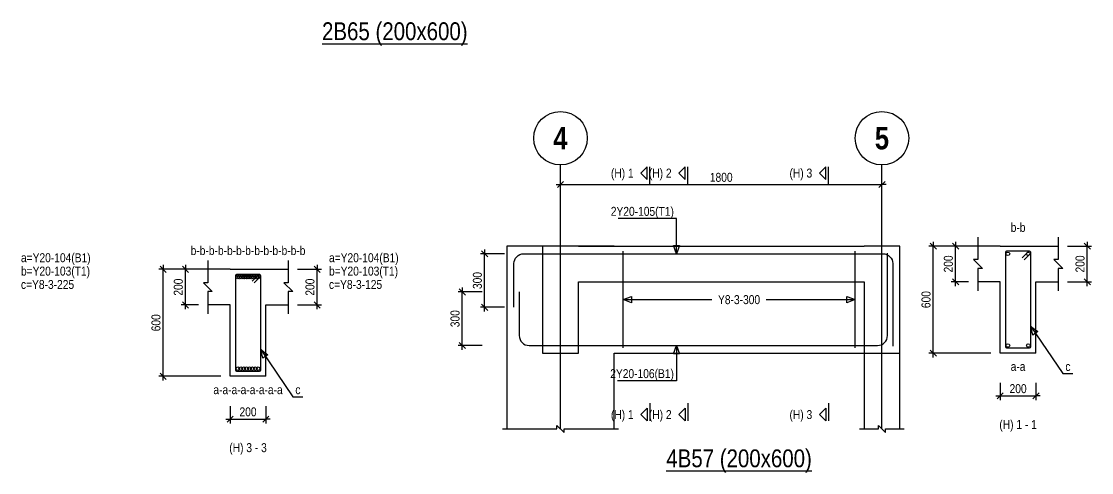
# Model space of a CAD drawing. Extents: x 0 to 206258, y -403073 to 0.
# Drawn here: x 27627 to 39613, y -374994 to -369934 of the extents above; entities that cross this region are included whole.
import ezdxf
from ezdxf.enums import TextEntityAlignment as Align
from ezdxf.lldxf.tags import DXFTag

# ---------------------------------------------------------------- set-up
doc = ezdxf.new("R2010")
doc.units = 0
doc.header["$LTSCALE"] = 1000
for name, color, linetype in [('Axis Circle(Dir 2)', 150, 'Continuous'), ('Axis Label(Dir 1)', 7, 'Continuous'), ('Axis Line(Dir 2)', 150, 'CENTER2'), ('Break Line', 5, 'Continuous'), ('Dimension Line', 5, 'Continuous'), ('Front Elevation Line', 40, 'Continuous'), ('Leader Line', 5, 'Continuous'), ('Link Line', 3, 'Continuous'), ('Rebar Label', 6, 'Continuous'), ('Rebar Line', 7, 'Continuous'), ('Section Label', 1, 'Continuous'), ('Section Line', 1, 'Continuous'), ('Top Rebar Label', 6, 'Continuous'), ('Top Rebar Line', 7, 'Continuous')]:
    doc.layers.add(name, color=color, linetype=linetype)
for name, color, linetype, true_color in [('Back Elevation Line', 191, 'HIDDEN2', 0xd4aaff), ('Beam Label(D)', 94, 'Continuous', 0x008100), ('Beam Line(D)', 112, 'Continuous', 0x00bd5e), ('Link Label', 94, 'Continuous', 0x008100)]:
    doc.layers.add(name, color=color, linetype=linetype, true_color=true_color)
doc.styles.add('Axis Label(Dir 1)', font='ARIALNB.TTF', dxfattribs={"height": 250})
doc.styles.add('Beam Label(D)', font='ARIALN.TTF', dxfattribs={"height": 200})
doc.styles.add('Dimension Text', font='ARIALN.TTF', dxfattribs={"height": 100})
doc.styles.add('Link Label', font='ARIALN.TTF', dxfattribs={"height": 100})
doc.styles.add('Rebar Label', font='ARIALN.TTF', dxfattribs={"height": 100})
doc.styles.add('Section Label', font='ARIALN.TTF', dxfattribs={"height": 100})
doc.styles.add('Top Rebar Label', font='ARIALN.TTF', dxfattribs={"height": 100})
tags = doc.linetypes.add('CENTER2', pattern=[1.125, 0.75, -0.125, 0.125, -0.125]).pattern_tags.tags
tags[10:11] = [DXFTag(74, 4), DXFTag(75, 0), DXFTag(340, '0'), DXFTag(46, 0.0), DXFTag(50, 0.0), DXFTag(44, 0.0), DXFTag(45, 0.0)]
tags[8:9] = [DXFTag(74, 4), DXFTag(75, 0), DXFTag(340, '0'), DXFTag(46, 0.0), DXFTag(50, 0.0), DXFTag(44, 0.0), DXFTag(45, 0.0)]
tags[6:7] = [DXFTag(74, 4), DXFTag(75, 0), DXFTag(340, '0'), DXFTag(46, 0.0), DXFTag(50, 0.0), DXFTag(44, 0.0), DXFTag(45, 0.0)]
tags[4:5] = [DXFTag(74, 4), DXFTag(75, 0), DXFTag(340, '0'), DXFTag(46, 0.0), DXFTag(50, 0.0), DXFTag(44, 0.0), DXFTag(45, 0.0)]
tags = doc.linetypes.add('HIDDEN2', pattern=[0.1875, 0.125, -0.0625]).pattern_tags.tags
tags[6:7] = [DXFTag(74, 4), DXFTag(75, 0), DXFTag(340, '0'), DXFTag(46, 0.0), DXFTag(50, 0.0), DXFTag(44, 0.0), DXFTag(45, 0.0)]
tags[4:5] = [DXFTag(74, 4), DXFTag(75, 0), DXFTag(340, '0'), DXFTag(46, 0.0), DXFTag(50, 0.0), DXFTag(44, 0.0), DXFTag(45, 0.0)]
doc.dimstyles.new('BEAM', dxfattribs={"dimtxt": 100, "dimasz": 30, "dimexe": 48.3, "dimexo": 103.5, "dimgap": 30, "dimtad": 1, "dimtoh": 1, "dimdec": 1, "dimlfac": 0.5, "dimdsep": 46, "dimtxsty": 'Dimension Text', "dimblk": 'PCDIM_TICK', "dimcen": 0.09, "dimclrd": 5, "dimclre": 5, "dimclrt": 5, "dimadec": 1, "dimazin": 0, "dimtp": 1, "dimtm": 1, "dimtfac": 1, "dimtdec": 4, "dimtofl": 0, "dimtmove": 0, "dimatfit": 3, "dimfxl": 1, "dimtolj": 1, "dimtzin": 0, "dimarcsym": 0})

# ---------------------------------------------------------------- blocks, each defined once
blk = doc.blocks.new('PCDIM_TICK')
at = {"layer": 'Dimension Line', "color": 0, "transparency": 33554687}
for p, q in [((1.15, 1.15), (-1.15, -1.15)), ((1.61, 0), (0, 0))]:
    blk.add_line(p, q, dxfattribs=at)
blk = doc.blocks.new('*U4363')
at = {"layer": 'Dimension Line', "color": 5, "true_color": 0x0000ff, "transparency": 16777216}
for p, q in [((30719, -372714), (30988, -372714)), ((30940, -373114), (30940, -372714)), ((30719, -373114), (30988, -373114))]:
    blk.add_line(p, q, dxfattribs=at)
at = {"layer": 'Dimension Line', "color": 5, "true_color": 0x0000ff, "transparency": 16777216, "xscale": 30, "yscale": 30}
for p, rotation in [((30940, -372714), 89.99999999999447), ((30940, -373114), 269.9999999999834)]:
    blk.add_blockref('PCDIM_TICK', p, dxfattribs=dict(at, rotation=rotation))
at = {"layer": 'Dimension Line', "color": 5, "true_color": 0x0000ff, "transparency": 16777216, "insert": (30910, -372914), "char_height": 100, "width": 182.77, "attachment_point": 8, "rotation": 90, "style": 'Dimension Text'}
blk.add_mtext('200', dxfattribs=at)
blk = doc.blocks.new('*U4364')
at = {"layer": 'Dimension Line', "color": 5, "true_color": 0x0000ff, "transparency": 16777216}
for p, q in [((29612, -372714), (29417, -372714)), ((29465, -373114), (29465, -372714)), ((29612, -373114), (29417, -373114))]:
    blk.add_line(p, q, dxfattribs=at)
at = {"layer": 'Dimension Line', "color": 5, "true_color": 0x0000ff, "transparency": 16777216, "xscale": 30, "yscale": 30}
for p, rotation in [((29465, -372714), 89.99999999999447), ((29465, -373114), 269.9999999999834)]:
    blk.add_blockref('PCDIM_TICK', p, dxfattribs=dict(at, rotation=rotation))
at = {"layer": 'Dimension Line', "color": 5, "true_color": 0x0000ff, "transparency": 16777216, "insert": (29435, -372914), "char_height": 100, "width": 182.77, "attachment_point": 8, "rotation": 90, "style": 'Dimension Text'}
blk.add_mtext('200', dxfattribs=at)
blk = doc.blocks.new('*U4365')
at = {"layer": 'Dimension Line', "color": 5, "true_color": 0x0000ff, "transparency": 16777216}
for p, q in [((29862, -372714), (29167, -372714)), ((29215, -373914), (29215, -372714)), ((29862, -373914), (29167, -373914))]:
    blk.add_line(p, q, dxfattribs=at)
at = {"layer": 'Dimension Line', "color": 5, "true_color": 0x0000ff, "transparency": 16777216, "xscale": 30, "yscale": 30}
for p, rotation in [((29215, -372714), 89.99999999999447), ((29215, -373914), 269.9999999999834)]:
    blk.add_blockref('PCDIM_TICK', p, dxfattribs=dict(at, rotation=rotation))
at = {"layer": 'Dimension Line', "color": 5, "true_color": 0x0000ff, "transparency": 16777216, "insert": (29185, -373314), "char_height": 100, "width": 181.97, "attachment_point": 8, "rotation": 90, "style": 'Dimension Text'}
blk.add_mtext('600', dxfattribs=at)
blk = doc.blocks.new('*U4366')
at = {"layer": 'Dimension Line', "color": 5, "true_color": 0x0000ff, "transparency": 16777216}
for p, q in [((29965, -374248), (29965, -374443)), ((30365, -374248), (30365, -374443)), ((29965, -374394), (30365, -374394))]:
    blk.add_line(p, q, dxfattribs=at)
at = {"layer": 'Dimension Line', "color": 5, "true_color": 0x0000ff, "transparency": 16777216, "xscale": 30, "yscale": 30, "rotation": 180.0000000000004}
blk.add_blockref('PCDIM_TICK', (29965, -374394), dxfattribs=at)
at = {"layer": 'Dimension Line', "color": 5, "true_color": 0x0000ff, "transparency": 16777216, "xscale": 30, "yscale": 30}
blk.add_blockref('PCDIM_TICK', (30365, -374394), dxfattribs=at)
at = {"layer": 'Dimension Line', "color": 5, "true_color": 0x0000ff, "transparency": 16777216, "insert": (30165, -374364), "char_height": 100, "width": 182.77, "attachment_point": 8, "style": 'Dimension Text'}
blk.add_mtext('200', dxfattribs=at)
blk = doc.blocks.new('*U4367')
at = {"layer": 'Dimension Line', "color": 5, "true_color": 0x0000ff, "transparency": 16777216}
for p, q in [((33039, -372540), (32767, -372540)), ((32815, -373140), (32815, -372540)), ((33039, -373140), (32767, -373140))]:
    blk.add_line(p, q, dxfattribs=at)
at = {"layer": 'Dimension Line', "color": 5, "true_color": 0x0000ff, "transparency": 16777216, "xscale": 30, "yscale": 30}
for p, rotation in [((32815, -372540), 89.99999999999447), ((32815, -373140), 269.9999999999834)]:
    blk.add_blockref('PCDIM_TICK', p, dxfattribs=dict(at, rotation=rotation))
at = {"layer": 'Dimension Line', "color": 5, "true_color": 0x0000ff, "transparency": 16777216, "insert": (32785, -372840), "char_height": 100, "width": 181.5, "attachment_point": 8, "rotation": 90, "style": 'Dimension Text'}
blk.add_mtext('300', dxfattribs=at)
blk = doc.blocks.new('*U4368')
at = {"layer": 'Dimension Line', "color": 5, "true_color": 0x0000ff, "transparency": 16777216}
for p, q in [((32789, -372968), (32517, -372968)), ((32565, -373568), (32565, -372968)), ((32789, -373568), (32517, -373568))]:
    blk.add_line(p, q, dxfattribs=at)
at = {"layer": 'Dimension Line', "color": 5, "true_color": 0x0000ff, "transparency": 16777216, "xscale": 30, "yscale": 30}
for p, rotation in [((32565, -372968), 89.99999999999447), ((32565, -373568), 269.9999999999834)]:
    blk.add_blockref('PCDIM_TICK', p, dxfattribs=dict(at, rotation=rotation))
at = {"layer": 'Dimension Line', "color": 5, "true_color": 0x0000ff, "transparency": 16777216, "insert": (32535, -373268), "char_height": 100, "width": 181.5, "attachment_point": 8, "rotation": 90, "style": 'Dimension Text'}
blk.add_mtext('300', dxfattribs=at)
blk = doc.blocks.new('*U4369')
at = {"layer": 'Dimension Line', "color": 5, "true_color": 0x0000ff, "transparency": 16777216}
for p, q in [((33665, -371911), (33665, -371716)), ((33665, -371764), (37265, -371764)), ((37265, -371911), (37265, -371716))]:
    blk.add_line(p, q, dxfattribs=at)
at = {"layer": 'Dimension Line', "color": 5, "true_color": 0x0000ff, "transparency": 16777216, "xscale": 30, "yscale": 30, "rotation": 180.0000000000004}
blk.add_blockref('PCDIM_TICK', (33665, -371764), dxfattribs=at)
at = {"layer": 'Dimension Line', "color": 5, "true_color": 0x0000ff, "transparency": 16777216, "xscale": 30, "yscale": 30}
blk.add_blockref('PCDIM_TICK', (37265, -371764), dxfattribs=at)
at = {"layer": 'Dimension Line', "color": 5, "true_color": 0x0000ff, "transparency": 16777216, "insert": (35465, -371734), "char_height": 100, "width": 238.4, "attachment_point": 8, "style": 'Dimension Text'}
blk.add_mtext('1800', dxfattribs=at)
blk = doc.blocks.new('*U4370')
at = {"layer": 'Dimension Line', "color": 5, "true_color": 0x0000ff, "transparency": 16777216}
for p, q in [((39343, -372454), (39613, -372454)), ((39565, -372854), (39565, -372454)), ((39343, -372854), (39613, -372854))]:
    blk.add_line(p, q, dxfattribs=at)
at = {"layer": 'Dimension Line', "color": 5, "true_color": 0x0000ff, "transparency": 16777216, "xscale": 30, "yscale": 30}
for p, rotation in [((39565, -372454), 89.99999999999447), ((39565, -372854), 269.9999999999834)]:
    blk.add_blockref('PCDIM_TICK', p, dxfattribs=dict(at, rotation=rotation))
at = {"layer": 'Dimension Line', "color": 5, "true_color": 0x0000ff, "transparency": 16777216, "insert": (39535, -372654), "char_height": 100, "width": 182.77, "attachment_point": 8, "rotation": 90, "style": 'Dimension Text'}
blk.add_mtext('200', dxfattribs=at)
blk = doc.blocks.new('*U4371')
at = {"layer": 'Dimension Line', "color": 5, "true_color": 0x0000ff, "transparency": 16777216}
for p, q in [((38236, -372454), (38042, -372454)), ((38090, -372854), (38090, -372454)), ((38236, -372854), (38042, -372854))]:
    blk.add_line(p, q, dxfattribs=at)
at = {"layer": 'Dimension Line', "color": 5, "true_color": 0x0000ff, "transparency": 16777216, "xscale": 30, "yscale": 30}
for p, rotation in [((38090, -372454), 89.99999999999447), ((38090, -372854), 269.9999999999834)]:
    blk.add_blockref('PCDIM_TICK', p, dxfattribs=dict(at, rotation=rotation))
at = {"layer": 'Dimension Line', "color": 5, "true_color": 0x0000ff, "transparency": 16777216, "insert": (38060, -372654), "char_height": 100, "width": 182.77, "attachment_point": 8, "rotation": 90, "style": 'Dimension Text'}
blk.add_mtext('200', dxfattribs=at)
blk = doc.blocks.new('*U4372')
at = {"layer": 'Dimension Line', "color": 5, "true_color": 0x0000ff, "transparency": 16777216}
for p, q in [((38486, -372454), (37792, -372454)), ((37840, -373654), (37840, -372454)), ((38486, -373654), (37792, -373654))]:
    blk.add_line(p, q, dxfattribs=at)
at = {"layer": 'Dimension Line', "color": 5, "true_color": 0x0000ff, "transparency": 16777216, "xscale": 30, "yscale": 30}
for p, rotation in [((37840, -372454), 89.99999999999447), ((37840, -373654), 269.9999999999834)]:
    blk.add_blockref('PCDIM_TICK', p, dxfattribs=dict(at, rotation=rotation))
at = {"layer": 'Dimension Line', "color": 5, "true_color": 0x0000ff, "transparency": 16777216, "insert": (37810, -373054), "char_height": 100, "width": 181.97, "attachment_point": 8, "rotation": 90, "style": 'Dimension Text'}
blk.add_mtext('600', dxfattribs=at)
blk = doc.blocks.new('*U4373')
at = {"layer": 'Dimension Line', "color": 5, "true_color": 0x0000ff, "transparency": 16777216}
for p, q in [((38590, -373988), (38590, -374183)), ((38990, -373988), (38990, -374183)), ((38590, -374134), (38990, -374134))]:
    blk.add_line(p, q, dxfattribs=at)
at = {"layer": 'Dimension Line', "color": 5, "true_color": 0x0000ff, "transparency": 16777216, "xscale": 30, "yscale": 30, "rotation": 180.0000000000004}
blk.add_blockref('PCDIM_TICK', (38590, -374134), dxfattribs=at)
at = {"layer": 'Dimension Line', "color": 5, "true_color": 0x0000ff, "transparency": 16777216, "xscale": 30, "yscale": 30}
blk.add_blockref('PCDIM_TICK', (38990, -374134), dxfattribs=at)
at = {"layer": 'Dimension Line', "color": 5, "true_color": 0x0000ff, "transparency": 16777216, "insert": (38790, -374104), "char_height": 100, "width": 182.77, "attachment_point": 8, "style": 'Dimension Text'}
blk.add_mtext('200', dxfattribs=at)

msp = doc.modelspace()

# ---------------------------------------------------------------- linework, layer by layer
at = {"layer": 'Axis Circle(Dir 2)', "transparency": 33554687}
for centre in [(33664.946, -371244.284), (37264.946, -371244.284)]:
    msp.add_circle(centre, 300, dxfattribs=at)
at = {"layer": 'Axis Line(Dir 2)', "transparency": 33554687}
for points in [[(33664.946, -374504.284), (33664.946, -371544.284)], [(37264.946, -374504.284), (37264.946, -371544.284)]]:
    msp.add_lwpolyline(points, dxfattribs=at)
at = {"layer": 'Back Elevation Line', "transparency": 33554687}
for points in [[(33864.946, -372454.284), (33464.946, -372454.284)], [(33464.946, -372454.284), (33464.946, -373654.284)], [(33864.946, -372454.284), (37064.946, -372454.284)], [(37464.946, -372454.284), (37064.946, -372454.284)], [(37464.946, -373654.284), (37464.946, -372454.284)], [(33864.946, -373654.284), (33864.946, -372854.284)], [(33864.946, -372854.284), (37064.946, -372854.284)], [(37064.946, -372854.284), (37064.946, -373654.284)], [(33464.946, -373654.284), (33864.946, -373654.284)], [(37064.946, -373654.284), (37464.946, -373654.284)]]:
    msp.add_lwpolyline(points, dxfattribs=at)
at = {"layer": 'Beam Line(D)', "transparency": 33554687}
for points in [[(33064.946, -372454.284), (33064.946, -374504.284)], [(34264.946, -372454.284), (33064.946, -372454.284)], [(34264.946, -372454.284), (37064.946, -372454.284)], [(37464.946, -372454.284), (37064.946, -372454.284)], [(37464.946, -374504.284), (37464.946, -372454.284)], [(38589.946, -372454.284), (38339.946, -372454.284)], [(38589.946, -372454.284), (38989.946, -372454.284)], [(38589.946, -372454.284), (38589.946, -372454.284)], [(38989.946, -372454.284), (38989.946, -372454.284)], [(38989.946, -372454.284), (39239.946, -372454.284)], [(29965.146, -372714.284), (29715.146, -372714.284)], [(29965.146, -372714.284), (30365.146, -372714.284)], [(29965.146, -372714.284), (29965.146, -372714.284)], [(30365.146, -372714.284), (30365.146, -372714.284)], [(30365.146, -372714.284), (30615.146, -372714.284)], [(38989.946, -373654.284), (38589.946, -373654.284), (38589.946, -372854.284), (38339.946, -372854.284)], [(38989.946, -373654.284), (38989.946, -372854.284), (39239.946, -372854.284)], [(30365.146, -373914.284), (29965.146, -373914.284), (29965.146, -373114.284), (29715.146, -373114.284)], [(30365.146, -373914.284), (30365.146, -373114.284), (30615.146, -373114.284)], [(34264.946, -374504.284), (34264.946, -373654.284)], [(34264.946, -373654.284), (37064.946, -373654.284)], [(37064.946, -373654.284), (37064.946, -374504.284)]]:
    msp.add_lwpolyline(points, dxfattribs=at)
at = {"layer": 'Break Line', "transparency": 33554687}
for points in [[(38339.946, -372354.284), (38339.946, -372604.284), (38289.946, -372604.284), (38389.946, -372704.284), (38339.946, -372704.284), (38339.946, -372954.284)], [(39239.946, -372354.284), (39239.946, -372604.284), (39189.946, -372604.284), (39289.946, -372704.284), (39239.946, -372704.284), (39239.946, -372954.284)], [(29715.146, -372614.284), (29715.146, -372864.284), (29665.146, -372864.284), (29765.146, -372964.284), (29715.146, -372964.284), (29715.146, -373214.284)], [(30615.146, -372614.284), (30615.146, -372864.284), (30565.146, -372864.284), (30665.146, -372964.284), (30615.146, -372964.284), (30615.146, -373214.284)], [(33014.946, -374504.284), (33624.946, -374504.284), (33624.946, -374464.284), (33704.946, -374544.284), (33704.946, -374504.284), (34314.946, -374504.284)], [(37014.946, -374504.284), (37224.946, -374504.284), (37224.946, -374464.284), (37304.946, -374544.284), (37304.946, -374504.284), (37514.946, -374504.284)]]:
    msp.add_lwpolyline(points, dxfattribs=at)
at = {"layer": 'Front Elevation Line', "transparency": 33554687}
for points in [[(33864.946, -372454.284), (33464.946, -372454.284)], [(33464.946, -372454.284), (33464.946, -373654.284)], [(33864.946, -372454.284), (37064.946, -372454.284)], [(37464.946, -372454.284), (37064.946, -372454.284)], [(37464.946, -373654.284), (37464.946, -372454.284)], [(33864.946, -373654.284), (33864.946, -372854.284)], [(33864.946, -372854.284), (37064.946, -372854.284)], [(37064.946, -372854.284), (37064.946, -373654.284)], [(33464.946, -373654.284), (33864.946, -373654.284)], [(37064.946, -373654.284), (37464.946, -373654.284)]]:
    msp.add_lwpolyline(points, dxfattribs=at)
at = {"layer": 'Leader Line', "transparency": 33554687}
for points in [[(34964.946, -372540.284), (34964.946, -372144.284), (34309.955, -372144.284)], [(34930.744, -372446.314), (34999.148, -372446.314), (34964.946, -372540.284), (34930.744, -372446.314)], [(34364.946, -373054.284), (34458.915, -373020.082), (34458.915, -373088.486), (34364.946, -373054.284), (35360.302, -373054.284)], [(35969.59, -373054.284), (36964.946, -373054.284), (36870.977, -373088.486), (36870.977, -373020.082), (36964.946, -373054.284)], [(39012.886, -373413.009), (38956.202, -373451.297), (38931.946, -373354.284), (39012.886, -373413.009)], [(38931.946, -373354.284), (39289.946, -373884.284), (39403.075, -373884.284)], [(30388.086, -373673.008), (30331.402, -373711.297), (30307.146, -373614.283), (30388.086, -373673.008)], [(30307.146, -373614.283), (30665.146, -374144.284), (30778.275, -374144.284)], [(34964.946, -373568.284), (34964.946, -373964.284), (34302.272, -373964.284)], [(34999.148, -373662.253), (34930.744, -373662.253), (34964.946, -373568.284), (34999.148, -373662.253)]]:
    msp.add_lwpolyline(points, dxfattribs=at)
at = {"layer": 'Link Line', "transparency": 33554687}
for p, q in [((34364.946, -373596.284), (34364.946, -372512.284)), ((36964.946, -373596.284), (36964.946, -372512.284))]:
    msp.add_line(p, q, dxfattribs=at)
for points in [[(38857.135, -372606.894), (38927.845, -372536.183, 0.668178638), (38917.946, -372512.284), (38661.946, -372512.284, 0.414213562), (38647.946, -372526.284), (38647.946, -373582.284, 0.414213562), (38661.946, -373596.284), (38917.946, -373596.284, 0.414213562), (38931.946, -373582.284), (38931.946, -372526.284, 0.668178638), (38908.046, -372516.384), (38837.336, -372587.095)], [(30232.335, -372866.894), (30303.046, -372796.183, 0.668178638), (30293.146, -372772.284), (30037.146, -372772.284, 0.414213562), (30023.146, -372786.284), (30023.146, -373842.284, 0.414213562), (30037.146, -373856.284), (30293.146, -373856.284, 0.414213562), (30307.146, -373842.284), (30307.146, -372786.284, 0.668178638), (30283.247, -372776.384), (30212.536, -372847.095)]]:
    msp.add_lwpolyline(points, format="xyb", dxfattribs=at)
at = {"layer": 'Rebar Line', "transparency": 33554687}
msp.add_lwpolyline([(33202.946, -372968.284), (33202.946, -373458.328, 0.414213562), (33312.901, -373568.284), (37216.99, -373568.284, 0.414213543), (37326.946, -373458.328), (37326.946, -372532.284)], format="xyb", dxfattribs=at)
for centre in [(38675.946, -372540.284), (38903.946, -372540.284), (30051.146, -372800.284), (30070.146, -372800.284), (30089.146, -372800.284), (30108.146, -372800.284), (30127.146, -372800.284), (30146.146, -372800.284), (30165.146, -372800.284), (30184.146, -372800.284), (30203.146, -372800.284), (30222.146, -372800.284), (30241.146, -372800.284), (30260.146, -372800.284), (30279.146, -372800.284), (38675.946, -373568.284), (38903.946, -373568.284), (30051.146, -373828.284), (30083.718, -373828.284), (30116.289, -373828.284), (30148.86, -373828.284), (30181.432, -373828.284), (30214.003, -373828.284), (30246.575, -373828.284), (30279.146, -373828.284)]:
    msp.add_circle(centre, 20, dxfattribs=at)
at = {"layer": 'Section Line', "transparency": 33554687}
for points in [[(34634.946, -371564.284), (34564.235, -371634.994), (34634.946, -371705.705), (34634.946, -371564.284)], [(34664.946, -371764.284), (34664.946, -371564.284)], [(35059.946, -371564.284), (34989.235, -371634.994), (35059.946, -371705.705), (35059.946, -371564.284)], [(35089.946, -371764.284), (35089.946, -371564.284)], [(36634.946, -371564.284), (36564.235, -371634.994), (36634.946, -371705.705), (36634.946, -371564.284)], [(36664.946, -371764.284), (36664.946, -371564.284)], [(34664.946, -374214.284), (34664.946, -374414.284)], [(35089.946, -374214.284), (35089.946, -374414.284)], [(36664.946, -374214.284), (36664.946, -374414.284)], [(34634.946, -374414.284), (34634.946, -374414.284), (34564.235, -374343.573), (34634.946, -374272.862), (34634.946, -374414.284)], [(35059.946, -374414.284), (35059.946, -374414.284), (34989.235, -374343.573), (35059.946, -374272.862), (35059.946, -374414.284)], [(36634.946, -374414.284), (36634.946, -374414.284), (36564.235, -374343.573), (36634.946, -374272.862), (36634.946, -374414.284)]]:
    msp.add_lwpolyline(points, dxfattribs=at)
at = {"layer": 'Top Rebar Line', "transparency": 33554687}
msp.add_lwpolyline([(33142.946, -373140.284), (33142.946, -372650.239, -0.414213562), (33252.901, -372540.284), (37276.99, -372540.284, -0.414213562), (37386.946, -372650.239), (37386.946, -373576.284)], format="xyb", dxfattribs=at)

# ---------------------------------------------------------------- texts
at = {"layer": 'Axis Label(Dir 1)', "transparency": 33554687, "style": 'Axis Label(Dir 1)'}
for s, p in [('4', (33664.946, -371244.284)), ('5', (37264.946, -371244.284))]:
    msp.add_text(s, height=250, dxfattribs=at).set_placement(p, align=Align.MIDDLE_CENTER)
at = {"layer": 'Beam Label(D)', "transparency": 33554687, "style": 'Beam Label(D)'}
for s, p in [('%%U2B65 (200x600)', (31809.055, -369944.284)), ('%%U4B57 (200x600)', (35664.946, -374734.284))]:
    msp.add_text(s, height=200, dxfattribs=at).set_placement(p, align=Align.TOP_CENTER)
at = {"layer": 'Link Label', "transparency": 33554687, "style": 'Link Label'}
for s, p in [(' c=Y8-3-225', (27590.146, -372934.284)), (' c=Y8-3-125', (31040.146, -372934.284)), ('c', (39319.946, -373854.284)), ('c', (30695.146, -374114.284))]:
    msp.add_text(s, height=100, dxfattribs=at).set_placement(p)
msp.add_text('Y8-3-300', height=100, dxfattribs=at).set_placement((35664.946, -373054.284), align=Align.MIDDLE_CENTER)
at = {"layer": 'Rebar Label', "transparency": 33554687, "style": 'Rebar Label'}
for s, p in [('b-b', (38789.946, -372324.284)), ('b-b-b-b-b-b-b-b-b-b-b-b-b', (30165.146, -372584.284)), ('a-a', (38789.946, -373884.284)), ('a-a-a-a-a-a-a-a', (30165.146, -374144.284))]:
    msp.add_text(s, height=100, dxfattribs=at).set_placement(p, align=Align.BOTTOM_CENTER)
for p in [(27590.146, -372634.284), (31040.146, -372634.284)]:
    msp.add_text(' a=Y20-104(B1)', height=100, dxfattribs=at).set_placement(p)
msp.add_text(' 2Y20-106(B1)', height=100, dxfattribs=at).set_placement((34934.946, -373934.284), align=Align.RIGHT)
at = {"layer": 'Section Label', "transparency": 33554687, "style": 'Section Label'}
for s, p in [('(H) 1', (34484.235, -371634.994)), ('(H) 2', (34909.235, -371634.994)), ('(H) 3', (36484.235, -371634.994)), ('(H) 1', (34484.235, -374343.573)), ('(H) 2', (34909.235, -374343.573)), ('(H) 3', (36484.235, -374343.573))]:
    msp.add_text(s, height=100, dxfattribs=at).set_placement(p, align=Align.MIDDLE_RIGHT)
for s, p in [('(H) 1 - 1', (38789.946, -374534.284)), ('(H) 3 - 3', (30165.146, -374794.284))]:
    msp.add_text(s, height=100, dxfattribs=at).set_placement(p, align=Align.BOTTOM_CENTER)
at = {"layer": 'Top Rebar Label', "transparency": 33554687, "style": 'Top Rebar Label'}
msp.add_text(' 2Y20-105(T1)', height=100, dxfattribs=at).set_placement((34934.946, -372114.284), align=Align.RIGHT)
for p in [(27590.146, -372784.284), (31040.146, -372784.284)]:
    msp.add_text(' b=Y20-103(T1)', height=100, dxfattribs=at).set_placement(p)

# ---------------------------------------------------------------- dimensions: what is measured, and where the dimension line sits
at = {"layer": 'Dimension Line', "transparency": 33554687}
for base, p1, p2, text, picture, middle in [((35464.946, -371764.284), (33664.946, -372014.284), (37264.946, -372014.284), '1800', '*U4369', (35464.946, -371764.284)), ((38789.946, -374134.284), (38589.946, -373884.284), (38989.946, -373884.284), '200', '*U4373', (38789.946, -374134.284)), ((30165.146, -374394.284), (29965.146, -374144.284), (30365.146, -374144.284), '200', '*U4366', (30165.146, -374394.284))]:
    dim = msp.add_linear_dim(base=base, p1=p1, p2=p2, text=text, dimstyle='BEAM', override={"dimscale": 1, "dimtxt": 100, "dimasz": 30, "dimexe": 48.3, "dimexo": 103.5, "dimgap": 30, "dimtad": 1, "dimtih": 0, "dimdec": 1, "dimlfac": 0.5, "dimzin": 8, "dimlunit": 2, "dimpost": '', "dimtxsty": 'Dimension Text', "dimblk": 'PCDIM_TICK', "dimse1": 0, "dimse2": 0, "dimsd2": 0, "dimclrd": 5, "dimclre": 5, "dimclrt": 5, "dimaunit": 0, "dimadec": 1, "dimazin": 0, "dimtol": 0, "dimtp": 1, "dimtm": 1, "dimtmove": 0}, dxfattribs=at)
    dim.commit()
    dim.dimension.update_dxf_attribs({"geometry": picture, "text_midpoint": middle})
for base, p1, p2, text, picture, middle in [((37839.946, -373054.284), (38589.946, -373654.284), (38589.946, -372454.284), '600', '*U4372', (37839.946, -373054.284)), ((38089.946, -372654.284), (38339.946, -372854.284), (38339.946, -372454.284), '200', '*U4371', (38089.946, -372654.284)), ((39564.946, -372654.284), (39239.946, -372854.284), (39239.946, -372454.284), '200', '*U4370', (39564.946, -372654.284)), ((32814.946, -372840.284), (33142.946, -373140.284), (33142.946, -372540.284), '300', '*U4367', (32814.946, -372840.284)), ((29215.146, -373314.284), (29965.146, -373914.284), (29965.146, -372714.284), '600', '*U4365', (29215.146, -373314.284)), ((29465.146, -372914.284), (29715.146, -373114.284), (29715.146, -372714.284), '200', '*U4364', (29465.146, -372914.284)), ((30940.146, -372914.284), (30615.146, -373114.284), (30615.146, -372714.284), '200', '*U4363', (30940.146, -372914.284)), ((32564.946, -373268.284), (32892.946, -373568.284), (32892.946, -372968.284), '300', '*U4368', (32564.946, -373268.284))]:
    dim = msp.add_linear_dim(base=base, p1=p1, p2=p2, angle=90, text=text, dimstyle='BEAM', override={"dimscale": 1, "dimtxt": 100, "dimasz": 30, "dimexe": 48.3, "dimexo": 103.5, "dimgap": 30, "dimtad": 1, "dimtih": 0, "dimdec": 1, "dimlfac": 0.5, "dimzin": 8, "dimlunit": 2, "dimpost": '', "dimtxsty": 'Dimension Text', "dimblk": 'PCDIM_TICK', "dimse1": 0, "dimse2": 0, "dimsd2": 0, "dimclrd": 5, "dimclre": 5, "dimclrt": 5, "dimaunit": 0, "dimadec": 1, "dimazin": 0, "dimtol": 0, "dimtp": 1, "dimtm": 1, "dimtmove": 0}, dxfattribs=at)
    dim.commit()
    dim.dimension.update_dxf_attribs({"geometry": picture, "text_midpoint": middle})

doc.saveas('drawing.dxf')
